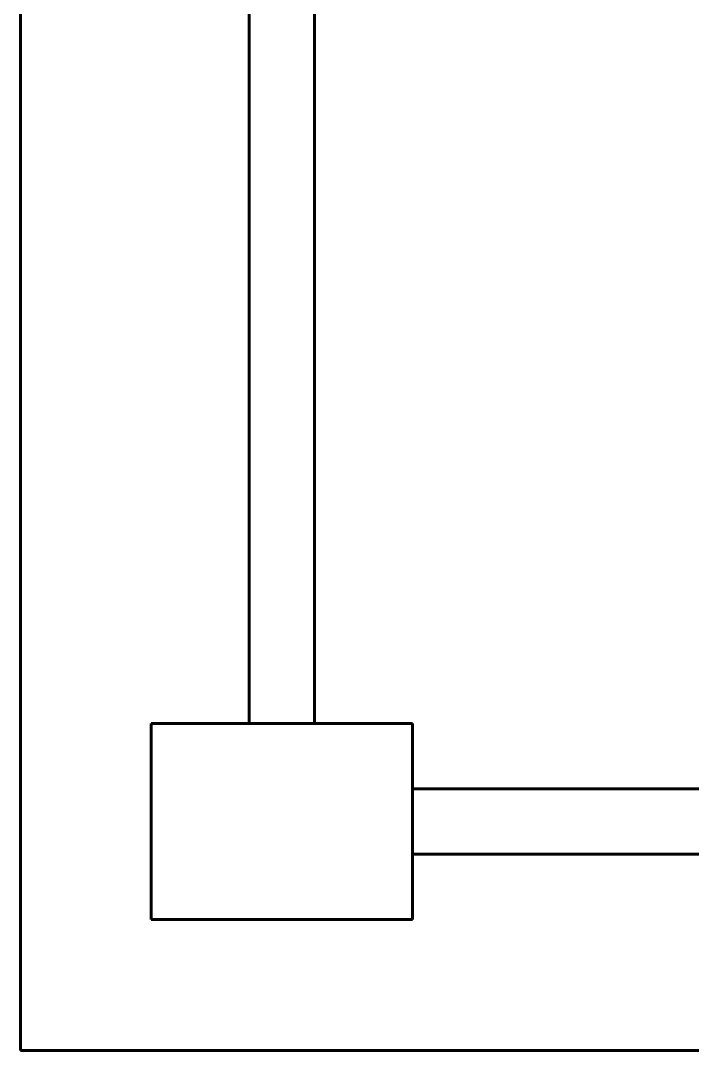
# Model space of a CAD drawing. Extents: x 0 to 297, y 0 to 292.
# Drawn here: x 87.34 to 92.48, y 62.79 to 70.66 of the extents above; entities that cross this region are included whole.
import ezdxf

# ---------------------------------------------------------------- set-up
doc = ezdxf.new("R2010")
doc.units = 0
doc.header["$MEASUREMENT"] = 0
doc.linetypes.add('K5LT_BASIC', pattern=[0])
doc.layers.add('Системный слой', color=7, linetype='Continuous')

# ---------------------------------------------------------------- blocks, each defined once
blk = doc.blocks.new('*U')
at = {"layer": 'Системный слой', "linetype": 'K5LT_BASIC', "lineweight": 60}
for p, q in [((90.3378, 65.2856), (88.3378, 65.2856)), ((88.3378, 65.2856), (88.3378, 63.7856)), ((90.3378, 65.2856), (88.3378, 65.2856)), ((88.3378, 65.2856), (88.3378, 63.7856)), ((90.3378, 63.7856), (90.3378, 65.2856)), ((90.3378, 63.7856), (90.3378, 65.2856)), ((88.3378, 63.7856), (90.3378, 63.7856)), ((88.3378, 63.7856), (90.3378, 63.7856))]:
    blk.add_line(p, q, dxfattribs=at)

msp = doc.modelspace()

# ---------------------------------------------------------------- linework, layer by layer
at = {"layer": 'Системный слой', "linetype": 'K5LT_BASIC', "lineweight": 60}
for p, q in [((87.3381, 62.7854), (87.3381, 110.2856)), ((89.0876, 65.2856), (89.0871, 107.7855)), ((89.0876, 65.2856), (89.0876, 85.2856)), ((89.5876, 65.2853), (89.5876, 85.2856)), ((89.5876, 65.2853), (89.5876, 85.2856)), ((89.0876, 78.2853), (89.0876, 65.2856)), ((89.5876, 65.2853), (89.5876, 78.2853)), ((88.3373, 64.536), (88.3378, 65.2856)), ((90.3378, 65.2856), (88.3378, 65.2856)), ((88.3378, 63.7856), (88.3378, 65.2856)), ((88.3378, 65.2856), (88.3378, 63.7856)), ((88.3378, 65.2856), (90.3378, 65.2856)), ((90.3378, 65.2856), (88.3378, 65.2856)), ((88.3378, 63.7856), (88.3378, 65.2856)), ((88.3378, 65.2856), (88.3378, 63.7856)), ((88.3378, 65.2856), (90.3378, 65.2856)), ((88.3378, 65.2856), (88.3378, 63.7856)), ((88.3378, 65.2856), (90.3378, 65.2856)), ((90.3378, 65.2856), (88.3378, 65.2856)), ((88.3378, 63.7856), (88.3378, 65.2856)), ((88.3378, 65.2856), (88.3378, 63.7856)), ((88.3378, 65.2856), (90.3378, 65.2856)), ((90.3378, 65.2856), (90.3378, 63.7856)), ((90.3378, 65.2856), (90.3378, 63.7856)), ((90.3378, 65.2856), (90.3378, 63.7856)), ((90.3378, 65.2856), (90.3378, 63.7856)), ((90.3378, 65.2856), (90.3378, 63.7856)), ((90.3378, 65.2856), (90.3378, 63.7856)), ((90.3378, 65.2856), (90.3378, 63.7856)), ((90.3378, 65.2856), (90.3378, 63.7856)), ((90.338, 64.7857), (96.338, 64.7857)), ((96.3378, 64.2856), (90.3378, 64.2856)), ((90.3378, 63.7856), (88.3378, 63.7856)), ((88.3378, 63.7856), (90.3378, 63.7856)), ((90.3378, 63.7856), (88.3378, 63.7856)), ((88.3378, 63.7856), (90.3378, 63.7856)), ((90.3378, 63.7856), (88.3378, 63.7856)), ((88.3378, 63.7856), (90.3378, 63.7856)), ((90.3378, 63.7856), (88.3378, 63.7856)), ((88.3378, 63.7856), (90.3378, 63.7856)), ((89.5878, 63.7856), (88.8378, 63.7856)), ((89.5878, 63.7856), (88.8378, 63.7856)), ((89.5878, 63.7856), (88.8378, 63.7856)), ((89.5878, 63.7856), (88.8378, 63.7856)), ((88.3378, 62.7856), (87.3381, 62.7854)), ((146.3378, 62.7856), (88.3378, 62.7856))]:
    msp.add_line(p, q, dxfattribs=at)

# ---------------------------------------------------------------- block references
at = {"layer": 'Системный слой'}
msp.add_blockref('*U', (0, 0), dxfattribs=at)
msp.add_blockref('*U', (0, 0), dxfattribs=at)
msp.add_blockref('*U', (0, 0), dxfattribs=at)
msp.add_blockref('*U', (0, 0), dxfattribs=at)
msp.add_blockref('*U', (0, 0), dxfattribs=at)
msp.add_blockref('*U', (0, 0), dxfattribs=at)
msp.add_blockref('*U', (0, 0), dxfattribs=at)
msp.add_blockref('*U', (0, 0), dxfattribs=at)
msp.add_blockref('*U', (0, 0), dxfattribs=at)
msp.add_blockref('*U', (0, 0), dxfattribs=at)
msp.add_blockref('*U', (0, 0), dxfattribs=at)
msp.add_blockref('*U', (0, 0), dxfattribs=at)
msp.add_blockref('*U', (0, 0), dxfattribs=at)
msp.add_blockref('*U', (0, 0), dxfattribs=at)
msp.add_blockref('*U', (0, 0), dxfattribs=at)
msp.add_blockref('*U', (0, 0), dxfattribs=at)
msp.add_blockref('*U', (0, 0), dxfattribs=at)
msp.add_blockref('*U', (0, 0), dxfattribs=at)
msp.add_blockref('*U', (0, 0), dxfattribs=at)
msp.add_blockref('*U', (0, 0), dxfattribs=at)
msp.add_blockref('*U', (0, 0), dxfattribs=at)
msp.add_blockref('*U', (0, 0), dxfattribs=at)
msp.add_blockref('*U', (0, 0), dxfattribs=at)
msp.add_blockref('*U', (0, 0), dxfattribs=at)
msp.add_blockref('*U', (0, 0), dxfattribs=at)
msp.add_blockref('*U', (0, 0), dxfattribs=at)
msp.add_blockref('*U', (0, 0), dxfattribs=at)
msp.add_blockref('*U', (0, 0), dxfattribs=at)
msp.add_blockref('*U', (0, 0), dxfattribs=at)
msp.add_blockref('*U', (0, 0), dxfattribs=at)
msp.add_blockref('*U', (0, 0), dxfattribs=at)
msp.add_blockref('*U', (0, 0), dxfattribs=at)
msp.add_blockref('*U', (0, 0), dxfattribs=at)
msp.add_blockref('*U', (0, 0), dxfattribs=at)
msp.add_blockref('*U', (0, 0), dxfattribs=at)
msp.add_blockref('*U', (0, 0), dxfattribs=at)
msp.add_blockref('*U', (0, 0), dxfattribs=at)
msp.add_blockref('*U', (0, 0), dxfattribs=at)
msp.add_blockref('*U', (0, 0), dxfattribs=at)
msp.add_blockref('*U', (0, 0), dxfattribs=at)
msp.add_blockref('*U', (0, 0), dxfattribs=at)
msp.add_blockref('*U', (0, 0), dxfattribs=at)
msp.add_blockref('*U', (0, 0), dxfattribs=at)
msp.add_blockref('*U', (0, 0), dxfattribs=at)
msp.add_blockref('*U', (0, 0), dxfattribs=at)
msp.add_blockref('*U', (0, 0), dxfattribs=at)
msp.add_blockref('*U', (0, 0), dxfattribs=at)
msp.add_blockref('*U', (0, 0), dxfattribs=at)
msp.add_blockref('*U', (0, 0), dxfattribs=at)
msp.add_blockref('*U', (0, 0), dxfattribs=at)
msp.add_blockref('*U', (0, 0), dxfattribs=at)
msp.add_blockref('*U', (0, 0), dxfattribs=at)
msp.add_blockref('*U', (0, 0), dxfattribs=at)
msp.add_blockref('*U', (0, 0), dxfattribs=at)
msp.add_blockref('*U', (0, 0), dxfattribs=at)
msp.add_blockref('*U', (0, 0), dxfattribs=at)
msp.add_blockref('*U', (0, 0), dxfattribs=at)
msp.add_blockref('*U', (0, 0), dxfattribs=at)
msp.add_blockref('*U', (0, 0), dxfattribs=at)
msp.add_blockref('*U', (0, 0), dxfattribs=at)
msp.add_blockref('*U', (0, 0), dxfattribs=at)
msp.add_blockref('*U', (0, 0), dxfattribs=at)
msp.add_blockref('*U', (0, 0), dxfattribs=at)
msp.add_blockref('*U', (0, 0), dxfattribs=at)
msp.add_blockref('*U', (0, 0), dxfattribs=at)
msp.add_blockref('*U', (0, 0), dxfattribs=at)
msp.add_blockref('*U', (0, 0), dxfattribs=at)
msp.add_blockref('*U', (0, 0), dxfattribs=at)
msp.add_blockref('*U', (0, 0), dxfattribs=at)
msp.add_blockref('*U', (0, 0), dxfattribs=at)
msp.add_blockref('*U', (0, 0), dxfattribs=at)
msp.add_blockref('*U', (0, 0), dxfattribs=at)
msp.add_blockref('*U', (0, 0), dxfattribs=at)
msp.add_blockref('*U', (0, 0), dxfattribs=at)
msp.add_blockref('*U', (0, 0), dxfattribs=at)
msp.add_blockref('*U', (0, 0), dxfattribs=at)
msp.add_blockref('*U', (0, 0), dxfattribs=at)
msp.add_blockref('*U', (0, 0), dxfattribs=at)
msp.add_blockref('*U', (0, 0), dxfattribs=at)
msp.add_blockref('*U', (0, 0), dxfattribs=at)
msp.add_blockref('*U', (0, 0), dxfattribs=at)
msp.add_blockref('*U', (0, 0), dxfattribs=at)
msp.add_blockref('*U', (0, 0), dxfattribs=at)
msp.add_blockref('*U', (0, 0), dxfattribs=at)
msp.add_blockref('*U', (0, 0), dxfattribs=at)
msp.add_blockref('*U', (0, 0), dxfattribs=at)
msp.add_blockref('*U', (0, 0), dxfattribs=at)
msp.add_blockref('*U', (0, 0), dxfattribs=at)
msp.add_blockref('*U', (0, 0), dxfattribs=at)
msp.add_blockref('*U', (0, 0), dxfattribs=at)
msp.add_blockref('*U', (0, 0), dxfattribs=at)
msp.add_blockref('*U', (0, 0), dxfattribs=at)
msp.add_blockref('*U', (0, 0), dxfattribs=at)
msp.add_blockref('*U', (0, 0), dxfattribs=at)
msp.add_blockref('*U', (0, 0), dxfattribs=at)
msp.add_blockref('*U', (0, 0), dxfattribs=at)
msp.add_blockref('*U', (0, 0), dxfattribs=at)
msp.add_blockref('*U', (0, 0), dxfattribs=at)
msp.add_blockref('*U', (0, 0), dxfattribs=at)
msp.add_blockref('*U', (0, 0), dxfattribs=at)
msp.add_blockref('*U', (0, 0), dxfattribs=at)
msp.add_blockref('*U', (0, 0), dxfattribs=at)
msp.add_blockref('*U', (0, 0), dxfattribs=at)
msp.add_blockref('*U', (0, 0), dxfattribs=at)
msp.add_blockref('*U', (0, 0), dxfattribs=at)
msp.add_blockref('*U', (0, 0), dxfattribs=at)
msp.add_blockref('*U', (0, 0), dxfattribs=at)
msp.add_blockref('*U', (0, 0), dxfattribs=at)
msp.add_blockref('*U', (0, 0), dxfattribs=at)
msp.add_blockref('*U', (0, 0), dxfattribs=at)
msp.add_blockref('*U', (0, 0), dxfattribs=at)
msp.add_blockref('*U', (0, 0), dxfattribs=at)
msp.add_blockref('*U', (0, 0), dxfattribs=at)
msp.add_blockref('*U', (0, 0), dxfattribs=at)
msp.add_blockref('*U', (0, 0), dxfattribs=at)
msp.add_blockref('*U', (0, 0), dxfattribs=at)
msp.add_blockref('*U', (0, 0), dxfattribs=at)
msp.add_blockref('*U', (0, 0), dxfattribs=at)
msp.add_blockref('*U', (0, 0), dxfattribs=at)
msp.add_blockref('*U', (0, 0), dxfattribs=at)
msp.add_blockref('*U', (0, 0), dxfattribs=at)
msp.add_blockref('*U', (0, 0), dxfattribs=at)
msp.add_blockref('*U', (0, 0), dxfattribs=at)
msp.add_blockref('*U', (0, 0), dxfattribs=at)
msp.add_blockref('*U', (0, 0), dxfattribs=at)
msp.add_blockref('*U', (0, 0), dxfattribs=at)
msp.add_blockref('*U', (0, 0), dxfattribs=at)
msp.add_blockref('*U', (0, 0), dxfattribs=at)
msp.add_blockref('*U', (0, 0), dxfattribs=at)
msp.add_blockref('*U', (0, 0), dxfattribs=at)
msp.add_blockref('*U', (0, 0), dxfattribs=at)
msp.add_blockref('*U', (0, 0), dxfattribs=at)
msp.add_blockref('*U', (0, 0), dxfattribs=at)
msp.add_blockref('*U', (0, 0), dxfattribs=at)
msp.add_blockref('*U', (0, 0), dxfattribs=at)
msp.add_blockref('*U', (0, 0), dxfattribs=at)
msp.add_blockref('*U', (0, 0), dxfattribs=at)
msp.add_blockref('*U', (0, 0), dxfattribs=at)
msp.add_blockref('*U', (0, 0), dxfattribs=at)
msp.add_blockref('*U', (0, 0), dxfattribs=at)
msp.add_blockref('*U', (0, 0), dxfattribs=at)
msp.add_blockref('*U', (0, 0), dxfattribs=at)
msp.add_blockref('*U', (0, 0), dxfattribs=at)
msp.add_blockref('*U', (0, 0), dxfattribs=at)
msp.add_blockref('*U', (0, 0), dxfattribs=at)
msp.add_blockref('*U', (0, 0), dxfattribs=at)
msp.add_blockref('*U', (0, 0), dxfattribs=at)
msp.add_blockref('*U', (0, 0), dxfattribs=at)
msp.add_blockref('*U', (0, 0), dxfattribs=at)
msp.add_blockref('*U', (0, 0), dxfattribs=at)
msp.add_blockref('*U', (0, 0), dxfattribs=at)
msp.add_blockref('*U', (0, 0), dxfattribs=at)
msp.add_blockref('*U', (0, 0), dxfattribs=at)
msp.add_blockref('*U', (0, 0), dxfattribs=at)
msp.add_blockref('*U', (0, 0), dxfattribs=at)
msp.add_blockref('*U', (0, 0), dxfattribs=at)
msp.add_blockref('*U', (0, 0), dxfattribs=at)
msp.add_blockref('*U', (0, 0), dxfattribs=at)
msp.add_blockref('*U', (0, 0), dxfattribs=at)
msp.add_blockref('*U', (0, 0), dxfattribs=at)
msp.add_blockref('*U', (0, 0), dxfattribs=at)
msp.add_blockref('*U', (0, 0), dxfattribs=at)
msp.add_blockref('*U', (0, 0), dxfattribs=at)
msp.add_blockref('*U', (0, 0), dxfattribs=at)
msp.add_blockref('*U', (0, 0), dxfattribs=at)
msp.add_blockref('*U', (0, 0), dxfattribs=at)
msp.add_blockref('*U', (0, 0), dxfattribs=at)
msp.add_blockref('*U', (0, 0), dxfattribs=at)
msp.add_blockref('*U', (0, 0), dxfattribs=at)
msp.add_blockref('*U', (0, 0), dxfattribs=at)
msp.add_blockref('*U', (0, 0), dxfattribs=at)
msp.add_blockref('*U', (0, 0), dxfattribs=at)
msp.add_blockref('*U', (0, 0), dxfattribs=at)
msp.add_blockref('*U', (0, 0), dxfattribs=at)
msp.add_blockref('*U', (0, 0), dxfattribs=at)
msp.add_blockref('*U', (0, 0), dxfattribs=at)
msp.add_blockref('*U', (0, 0), dxfattribs=at)
msp.add_blockref('*U', (0, 0), dxfattribs=at)
msp.add_blockref('*U', (0, 0), dxfattribs=at)
msp.add_blockref('*U', (0, 0), dxfattribs=at)
msp.add_blockref('*U', (0, 0), dxfattribs=at)
msp.add_blockref('*U', (0, 0), dxfattribs=at)
msp.add_blockref('*U', (0, 0), dxfattribs=at)
msp.add_blockref('*U', (0, 0), dxfattribs=at)
msp.add_blockref('*U', (0, 0), dxfattribs=at)
msp.add_blockref('*U', (0, 0), dxfattribs=at)
msp.add_blockref('*U', (0, 0), dxfattribs=at)
msp.add_blockref('*U', (0, 0), dxfattribs=at)
msp.add_blockref('*U', (0, 0), dxfattribs=at)
msp.add_blockref('*U', (0, 0), dxfattribs=at)
msp.add_blockref('*U', (0, 0), dxfattribs=at)
msp.add_blockref('*U', (0, 0), dxfattribs=at)
msp.add_blockref('*U', (0, 0), dxfattribs=at)
msp.add_blockref('*U', (0, 0), dxfattribs=at)
msp.add_blockref('*U', (0, 0), dxfattribs=at)
msp.add_blockref('*U', (0, 0), dxfattribs=at)
msp.add_blockref('*U', (0, 0), dxfattribs=at)
msp.add_blockref('*U', (0, 0), dxfattribs=at)
msp.add_blockref('*U', (0, 0), dxfattribs=at)
msp.add_blockref('*U', (0, 0), dxfattribs=at)
msp.add_blockref('*U', (0, 0), dxfattribs=at)
msp.add_blockref('*U', (0, 0), dxfattribs=at)
msp.add_blockref('*U', (0, 0), dxfattribs=at)
msp.add_blockref('*U', (0, 0), dxfattribs=at)
msp.add_blockref('*U', (0, 0), dxfattribs=at)
msp.add_blockref('*U', (0, 0), dxfattribs=at)
msp.add_blockref('*U', (0, 0), dxfattribs=at)
msp.add_blockref('*U', (0, 0), dxfattribs=at)
msp.add_blockref('*U', (0, 0), dxfattribs=at)
msp.add_blockref('*U', (0, 0), dxfattribs=at)
msp.add_blockref('*U', (0, 0), dxfattribs=at)
msp.add_blockref('*U', (0, 0), dxfattribs=at)
msp.add_blockref('*U', (0, 0), dxfattribs=at)
msp.add_blockref('*U', (0, 0), dxfattribs=at)
msp.add_blockref('*U', (0, 0), dxfattribs=at)
msp.add_blockref('*U', (0, 0), dxfattribs=at)
msp.add_blockref('*U', (0, 0), dxfattribs=at)
msp.add_blockref('*U', (0, 0), dxfattribs=at)
msp.add_blockref('*U', (0, 0), dxfattribs=at)
msp.add_blockref('*U', (0, 0), dxfattribs=at)
msp.add_blockref('*U', (0, 0), dxfattribs=at)
msp.add_blockref('*U', (0, 0), dxfattribs=at)
msp.add_blockref('*U', (0, 0), dxfattribs=at)
msp.add_blockref('*U', (0, 0), dxfattribs=at)
msp.add_blockref('*U', (0, 0), dxfattribs=at)
msp.add_blockref('*U', (0, 0), dxfattribs=at)
msp.add_blockref('*U', (0, 0), dxfattribs=at)
msp.add_blockref('*U', (0, 0), dxfattribs=at)
msp.add_blockref('*U', (0, 0), dxfattribs=at)
msp.add_blockref('*U', (0, 0), dxfattribs=at)
msp.add_blockref('*U', (0, 0), dxfattribs=at)
msp.add_blockref('*U', (0, 0), dxfattribs=at)
msp.add_blockref('*U', (0, 0), dxfattribs=at)
msp.add_blockref('*U', (0, 0), dxfattribs=at)
msp.add_blockref('*U', (0, 0), dxfattribs=at)
msp.add_blockref('*U', (0, 0), dxfattribs=at)
msp.add_blockref('*U', (0, 0), dxfattribs=at)
msp.add_blockref('*U', (0, 0), dxfattribs=at)
msp.add_blockref('*U', (0, 0), dxfattribs=at)
msp.add_blockref('*U', (0, 0), dxfattribs=at)
msp.add_blockref('*U', (0, 0), dxfattribs=at)
msp.add_blockref('*U', (0, 0), dxfattribs=at)
msp.add_blockref('*U', (0, 0), dxfattribs=at)
msp.add_blockref('*U', (0, 0), dxfattribs=at)
msp.add_blockref('*U', (0, 0), dxfattribs=at)
msp.add_blockref('*U', (0, 0), dxfattribs=at)
msp.add_blockref('*U', (0, 0), dxfattribs=at)
msp.add_blockref('*U', (0, 0), dxfattribs=at)
msp.add_blockref('*U', (0, 0), dxfattribs=at)
msp.add_blockref('*U', (0, 0), dxfattribs=at)
msp.add_blockref('*U', (0, 0), dxfattribs=at)
msp.add_blockref('*U', (0, 0), dxfattribs=at)
msp.add_blockref('*U', (0, 0), dxfattribs=at)
msp.add_blockref('*U', (0, 0), dxfattribs=at)
msp.add_blockref('*U', (0, 0), dxfattribs=at)
msp.add_blockref('*U', (0, 0), dxfattribs=at)
msp.add_blockref('*U', (0, 0), dxfattribs=at)
msp.add_blockref('*U', (0, 0), dxfattribs=at)
msp.add_blockref('*U', (0, 0), dxfattribs=at)
msp.add_blockref('*U', (0, 0), dxfattribs=at)
msp.add_blockref('*U', (0, 0), dxfattribs=at)
msp.add_blockref('*U', (0, 0), dxfattribs=at)
msp.add_blockref('*U', (0, 0), dxfattribs=at)
msp.add_blockref('*U', (0, 0), dxfattribs=at)
msp.add_blockref('*U', (0, 0), dxfattribs=at)
msp.add_blockref('*U', (0, 0), dxfattribs=at)
msp.add_blockref('*U', (0, 0), dxfattribs=at)
msp.add_blockref('*U', (0, 0), dxfattribs=at)
msp.add_blockref('*U', (0, 0), dxfattribs=at)
msp.add_blockref('*U', (0, 0), dxfattribs=at)
msp.add_blockref('*U', (0, 0), dxfattribs=at)
msp.add_blockref('*U', (0, 0), dxfattribs=at)
msp.add_blockref('*U', (0, 0), dxfattribs=at)
msp.add_blockref('*U', (0, 0), dxfattribs=at)
msp.add_blockref('*U', (0, 0), dxfattribs=at)
msp.add_blockref('*U', (0, 0), dxfattribs=at)
msp.add_blockref('*U', (0, 0), dxfattribs=at)
msp.add_blockref('*U', (0, 0), dxfattribs=at)
msp.add_blockref('*U', (0, 0), dxfattribs=at)
msp.add_blockref('*U', (0, 0), dxfattribs=at)
msp.add_blockref('*U', (0, 0), dxfattribs=at)
msp.add_blockref('*U', (0, 0), dxfattribs=at)
msp.add_blockref('*U', (0, 0), dxfattribs=at)
msp.add_blockref('*U', (0, 0), dxfattribs=at)
msp.add_blockref('*U', (0, 0), dxfattribs=at)
msp.add_blockref('*U', (0, 0), dxfattribs=at)
msp.add_blockref('*U', (0, 0), dxfattribs=at)
msp.add_blockref('*U', (0, 0), dxfattribs=at)
msp.add_blockref('*U', (0, 0), dxfattribs=at)
msp.add_blockref('*U', (0, 0), dxfattribs=at)
msp.add_blockref('*U', (0, 0), dxfattribs=at)
msp.add_blockref('*U', (0, 0), dxfattribs=at)
msp.add_blockref('*U', (0, 0), dxfattribs=at)
msp.add_blockref('*U', (0, 0), dxfattribs=at)
msp.add_blockref('*U', (0, 0), dxfattribs=at)
msp.add_blockref('*U', (0, 0), dxfattribs=at)
msp.add_blockref('*U', (0, 0), dxfattribs=at)
msp.add_blockref('*U', (0, 0), dxfattribs=at)
msp.add_blockref('*U', (0, 0), dxfattribs=at)
msp.add_blockref('*U', (0, 0), dxfattribs=at)
msp.add_blockref('*U', (0, 0), dxfattribs=at)
msp.add_blockref('*U', (0, 0), dxfattribs=at)
msp.add_blockref('*U', (0, 0), dxfattribs=at)
msp.add_blockref('*U', (0, 0), dxfattribs=at)
msp.add_blockref('*U', (0, 0), dxfattribs=at)
msp.add_blockref('*U', (0, 0), dxfattribs=at)
msp.add_blockref('*U', (0, 0), dxfattribs=at)
msp.add_blockref('*U', (0, 0), dxfattribs=at)
msp.add_blockref('*U', (0, 0), dxfattribs=at)
msp.add_blockref('*U', (0, 0), dxfattribs=at)
msp.add_blockref('*U', (0, 0), dxfattribs=at)
msp.add_blockref('*U', (0, 0), dxfattribs=at)
msp.add_blockref('*U', (0, 0), dxfattribs=at)
msp.add_blockref('*U', (0, 0), dxfattribs=at)
msp.add_blockref('*U', (0, 0), dxfattribs=at)
msp.add_blockref('*U', (0, 0), dxfattribs=at)
msp.add_blockref('*U', (0, 0), dxfattribs=at)
msp.add_blockref('*U', (0, 0), dxfattribs=at)
msp.add_blockref('*U', (0, 0), dxfattribs=at)
msp.add_blockref('*U', (0, 0), dxfattribs=at)
msp.add_blockref('*U', (0, 0), dxfattribs=at)
msp.add_blockref('*U', (0, 0), dxfattribs=at)
msp.add_blockref('*U', (0, 0), dxfattribs=at)
msp.add_blockref('*U', (0, 0), dxfattribs=at)
msp.add_blockref('*U', (0, 0), dxfattribs=at)
msp.add_blockref('*U', (0, 0), dxfattribs=at)
msp.add_blockref('*U', (0, 0), dxfattribs=at)
msp.add_blockref('*U', (0, 0), dxfattribs=at)
msp.add_blockref('*U', (0, 0), dxfattribs=at)
msp.add_blockref('*U', (0, 0), dxfattribs=at)
msp.add_blockref('*U', (0, 0), dxfattribs=at)
msp.add_blockref('*U', (0, 0), dxfattribs=at)
msp.add_blockref('*U', (0, 0), dxfattribs=at)
msp.add_blockref('*U', (0, 0), dxfattribs=at)
msp.add_blockref('*U', (0, 0), dxfattribs=at)
msp.add_blockref('*U', (0, 0), dxfattribs=at)
msp.add_blockref('*U', (0, 0), dxfattribs=at)
msp.add_blockref('*U', (0, 0), dxfattribs=at)
msp.add_blockref('*U', (0, 0), dxfattribs=at)
msp.add_blockref('*U', (0, 0), dxfattribs=at)
msp.add_blockref('*U', (0, 0), dxfattribs=at)
msp.add_blockref('*U', (0, 0), dxfattribs=at)
msp.add_blockref('*U', (0, 0), dxfattribs=at)
msp.add_blockref('*U', (0, 0), dxfattribs=at)
msp.add_blockref('*U', (0, 0), dxfattribs=at)
msp.add_blockref('*U', (0, 0), dxfattribs=at)
msp.add_blockref('*U', (0, 0), dxfattribs=at)
msp.add_blockref('*U', (0, 0), dxfattribs=at)
msp.add_blockref('*U', (0, 0), dxfattribs=at)
msp.add_blockref('*U', (0, 0), dxfattribs=at)
msp.add_blockref('*U', (0, 0), dxfattribs=at)
msp.add_blockref('*U', (0, 0), dxfattribs=at)
msp.add_blockref('*U', (0, 0), dxfattribs=at)
msp.add_blockref('*U', (0, 0), dxfattribs=at)
msp.add_blockref('*U', (0, 0), dxfattribs=at)
msp.add_blockref('*U', (0, 0), dxfattribs=at)
msp.add_blockref('*U', (0, 0), dxfattribs=at)
msp.add_blockref('*U', (0, 0), dxfattribs=at)
msp.add_blockref('*U', (0, 0), dxfattribs=at)
msp.add_blockref('*U', (0, 0), dxfattribs=at)
msp.add_blockref('*U', (0, 0), dxfattribs=at)
msp.add_blockref('*U', (0, 0), dxfattribs=at)
msp.add_blockref('*U', (0, 0), dxfattribs=at)
msp.add_blockref('*U', (0, 0), dxfattribs=at)
msp.add_blockref('*U', (0, 0), dxfattribs=at)
msp.add_blockref('*U', (0, 0), dxfattribs=at)
msp.add_blockref('*U', (0, 0), dxfattribs=at)
msp.add_blockref('*U', (0, 0), dxfattribs=at)
msp.add_blockref('*U', (0, 0), dxfattribs=at)
msp.add_blockref('*U', (0, 0), dxfattribs=at)
msp.add_blockref('*U', (0, 0), dxfattribs=at)
msp.add_blockref('*U', (0, 0), dxfattribs=at)
msp.add_blockref('*U', (0, 0), dxfattribs=at)
msp.add_blockref('*U', (0, 0), dxfattribs=at)
msp.add_blockref('*U', (0, 0), dxfattribs=at)
msp.add_blockref('*U', (0, 0), dxfattribs=at)
msp.add_blockref('*U', (0, 0), dxfattribs=at)
msp.add_blockref('*U', (0, 0), dxfattribs=at)
msp.add_blockref('*U', (0, 0), dxfattribs=at)
msp.add_blockref('*U', (0, 0), dxfattribs=at)
msp.add_blockref('*U', (0, 0), dxfattribs=at)
msp.add_blockref('*U', (0, 0), dxfattribs=at)
msp.add_blockref('*U', (0, 0), dxfattribs=at)
msp.add_blockref('*U', (0, 0), dxfattribs=at)
msp.add_blockref('*U', (0, 0), dxfattribs=at)
msp.add_blockref('*U', (0, 0), dxfattribs=at)
msp.add_blockref('*U', (0, 0), dxfattribs=at)
msp.add_blockref('*U', (0, 0), dxfattribs=at)
msp.add_blockref('*U', (0, 0), dxfattribs=at)
msp.add_blockref('*U', (0, 0), dxfattribs=at)
msp.add_blockref('*U', (0, 0), dxfattribs=at)
msp.add_blockref('*U', (0, 0), dxfattribs=at)
msp.add_blockref('*U', (0, 0), dxfattribs=at)
msp.add_blockref('*U', (0, 0), dxfattribs=at)
msp.add_blockref('*U', (0, 0), dxfattribs=at)
msp.add_blockref('*U', (0, 0), dxfattribs=at)
msp.add_blockref('*U', (0, 0), dxfattribs=at)
msp.add_blockref('*U', (0, 0), dxfattribs=at)
msp.add_blockref('*U', (0, 0), dxfattribs=at)
msp.add_blockref('*U', (0, 0), dxfattribs=at)
msp.add_blockref('*U', (0, 0), dxfattribs=at)
msp.add_blockref('*U', (0, 0), dxfattribs=at)
msp.add_blockref('*U', (0, 0), dxfattribs=at)
msp.add_blockref('*U', (0, 0), dxfattribs=at)
msp.add_blockref('*U', (0, 0), dxfattribs=at)
msp.add_blockref('*U', (0, 0), dxfattribs=at)
msp.add_blockref('*U', (0, 0), dxfattribs=at)
msp.add_blockref('*U', (0, 0), dxfattribs=at)
msp.add_blockref('*U', (0, 0), dxfattribs=at)
msp.add_blockref('*U', (0, 0), dxfattribs=at)
msp.add_blockref('*U', (0, 0), dxfattribs=at)
msp.add_blockref('*U', (0, 0), dxfattribs=at)
msp.add_blockref('*U', (0, 0), dxfattribs=at)
msp.add_blockref('*U', (0, 0), dxfattribs=at)
msp.add_blockref('*U', (0, 0), dxfattribs=at)
msp.add_blockref('*U', (0, 0), dxfattribs=at)
msp.add_blockref('*U', (0, 0), dxfattribs=at)
msp.add_blockref('*U', (0, 0), dxfattribs=at)
msp.add_blockref('*U', (0, 0), dxfattribs=at)
msp.add_blockref('*U', (0, 0), dxfattribs=at)
msp.add_blockref('*U', (0, 0), dxfattribs=at)

doc.saveas('drawing.dxf')
